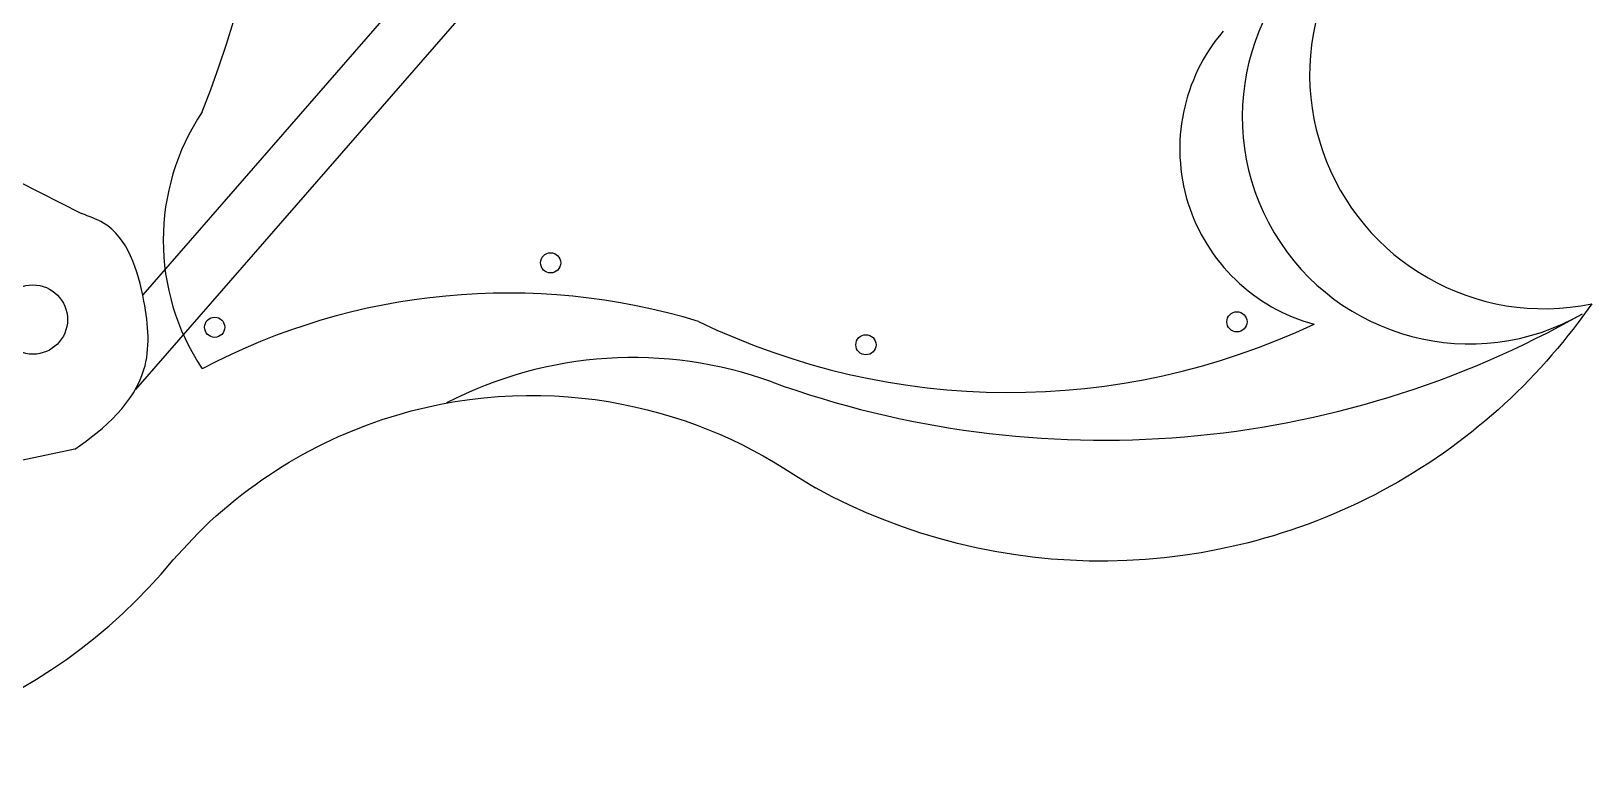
# Model space of a CAD drawing. Extents: x 25 to 1178, y 10 to 839.
# Drawn here: x 297.8 to 545.3, y 331.8 to 447.7 of the extents above; entities that cross this region are included whole.
import ezdxf

# ---------------------------------------------------------------- set-up
doc = ezdxf.new("R2010")
doc.units = 0
doc.header["$LTSCALE"] = 10
doc.layers.get('0').update_dxf_attribs({"linetype": 'CONTINUOUS'})

msp = doc.modelspace()

# ---------------------------------------------------------------- linework, layer by layer
at = {"color": 2}
for p, q in [((189.355, 478.135), (305.749, 418.736)), ((367.598, 465.725), (315.456, 405.881)), ((376.97, 462.781), (314.29, 390.841)), ((304.665, 381.381), (238.955, 367.409))]:
    msp.add_line(p, q, dxfattribs=at)
at = {"color": 3}
for points in [[(545.334, 404.432, 0), (543.16, 401.483, 0), (542.364, 400.435, 0), (541.551, 399.394, 0), (540.721, 398.361, 0), (539.873, 397.336, 0), (539.009, 396.321, 0), (538.127, 395.314, 0), (537.228, 394.317, 0), (536.312, 393.33, 0), (535.38, 392.354, 0), (534.431, 391.387, 0), (533.465, 390.432, 0), (532.483, 389.488, 0), (531.484, 388.556, 0), (530.47, 387.636, 0), (529.439, 386.728, 0), (528.392, 385.832, 0), (527.329, 384.95, 0), (526.251, 384.081, 0), (525.157, 383.226, 0), (524.048, 382.385, 0), (522.924, 381.558, 0), (521.784, 380.746, 0), (520.63, 379.949, 0), (519.462, 379.167, 0), (518.279, 378.401, 0), (517.083, 377.651, 0), (515.872, 376.918, 0), (514.648, 376.201, 0), (513.41, 375.501, 0), (512.159, 374.818, 0), (510.896, 374.153, 0), (509.62, 373.506, 0), (508.331, 372.877, 0), (507.031, 372.266, 0), (505.719, 371.674, 0), (504.395, 371.101, 0), (503.06, 370.547, 0), (501.715, 370.013, 0), (500.359, 369.498, 0), (498.992, 369.004, 0), (497.616, 368.53, 0), (496.231, 368.076, 0), (494.836, 367.643, 0), (493.433, 367.231, 0), (492.021, 366.84, 0), (490.601, 366.471, 0), (489.173, 366.123, 0), (486.295, 365.493, 0), (483.392, 364.952, 0), (480.464, 364.501, 0), (477.517, 364.14, 0), (474.553, 363.873, 0), (471.575, 363.698, 0), (468.586, 363.618, 0), (465.591, 363.632, 0), (462.592, 363.742, 0), (459.593, 363.947, 0), (456.597, 364.248, 0), (453.608, 364.645, 0), (450.63, 365.138, 0), (447.665, 365.727, 0), (444.717, 366.411, 0), (441.79, 367.19, 0), (438.888, 368.063, 0), (436.012, 369.03, 0), (433.168, 370.089, 0), (430.358, 371.239, 0), (427.586, 372.479, 0), (424.855, 373.809, 0), (422.168, 375.225, 0)], [(320.27, 363.794, 0), (324.192, 368.016, 0), (325.153, 368.957, 0), (326.127, 369.877, 0), (327.114, 370.776, 0), (328.113, 371.656, 0), (329.125, 372.514, 0), (330.148, 373.351, 0), (331.182, 374.168, 0), (332.227, 374.964, 0), (333.281, 375.738, 0), (334.345, 376.491, 0), (335.419, 377.223, 0), (336.5, 377.934, 0), (337.59, 378.624, 0), (338.688, 379.292, 0), (339.792, 379.939, 0), (340.903, 380.565, 0), (342.021, 381.169, 0), (343.144, 381.753, 0), (344.272, 382.315, 0), (345.405, 382.856, 0), (346.542, 383.376, 0), (347.684, 383.875, 0), (348.829, 384.353, 0), (351.127, 385.246, 0), (353.435, 386.058, 0), (355.749, 386.788, 0), (358.065, 387.437, 0), (360.381, 388.008, 0), (362.694, 388.5, 0), (365.001, 388.916, 0), (367.3, 389.258, 0), (369.588, 389.525, 0), (371.863, 389.721, 0), (374.123, 389.847, 0), (376.366, 389.905, 0), (378.59, 389.895, 0), (380.793, 389.821, 0), (382.974, 389.684, 0), (385.13, 389.485, 0), (387.261, 389.227, 0), (389.366, 388.911, 0), (391.442, 388.538, 0), (393.49, 388.112, 0), (395.507, 387.633, 0), (397.494, 387.103, 0), (399.449, 386.524, 0), (401.372, 385.897, 0), (403.262, 385.225, 0), (405.119, 384.508, 0), (406.942, 383.748, 0), (408.731, 382.947, 0), (410.485, 382.106, 0), (412.204, 381.226, 0), (413.888, 380.309, 0), (415.536, 379.356, 0), (417.15, 378.369, 0), (418.727, 377.347, 0), (422.168, 375.225, 0)]]:
    msp.add_polyline3d(points, dxfattribs=at)
at = {"color": 2}
for centre in [(380.17, 410.927), (326.876, 400.708), (489.044, 401.57), (430.189, 397.937)]:
    msp.add_circle(centre, 1.6, dxfattribs=at)
at = {"color": 143}
msp.add_circle((298.032, 401.936), 5.5, dxfattribs=at)
at = {"color": 2}
for centre, radius, start, end in [((183.593, 491.759), 152.321, 338.07296, 23.3812), ((508.782, 429.014), 28.805, 139.61804, 254.90117), ((355.394, 414.503), 36.68, 146.25578, 213.74422), ((373.371, 302.307), 103.832, 73.04874, 117.83192), ((452.907, 503.761), 113.393, 244.25032, 295.25136)]:
    msp.add_arc(centre, radius, start, end, dxfattribs=at)
at = {"color": 3}
for centre, radius, start, end in [((537.772, 440.846), 37.191, 116.16236, 281.73204), ((252.481, 419.563), 87.781, 200.51932, 320.55604)]:
    msp.add_arc(centre, radius, start, end, dxfattribs=at)
at = {"color": 6}
for centre, radius, start, end in [((525.936, 434.114), 36.035, 121.56976, 299.85267), ((467.831, 536.958), 154.157, 250.05649, 299.5562), ((393.266, 331.463), 64.447, 70.05649, 117.34802)]:
    msp.add_arc(centre, radius, start, end, dxfattribs=at)
at = {"color": 2}
msp.add_open_spline([(304.665, 381.381), (309.547, 384.627), (317.09, 391.617), (316.015, 405.795), (312.644, 416.303), (306.959, 418.309), (305.749, 418.736)], degree=3, knots=[237.1532093, 237.1532093, 237.1532093, 237.1532093, 253.8822858, 264.7720937, 278.7217892, 282.4934929, 282.4934929, 282.4934929, 282.4934929], dxfattribs=at)

doc.saveas('drawing.dxf')
